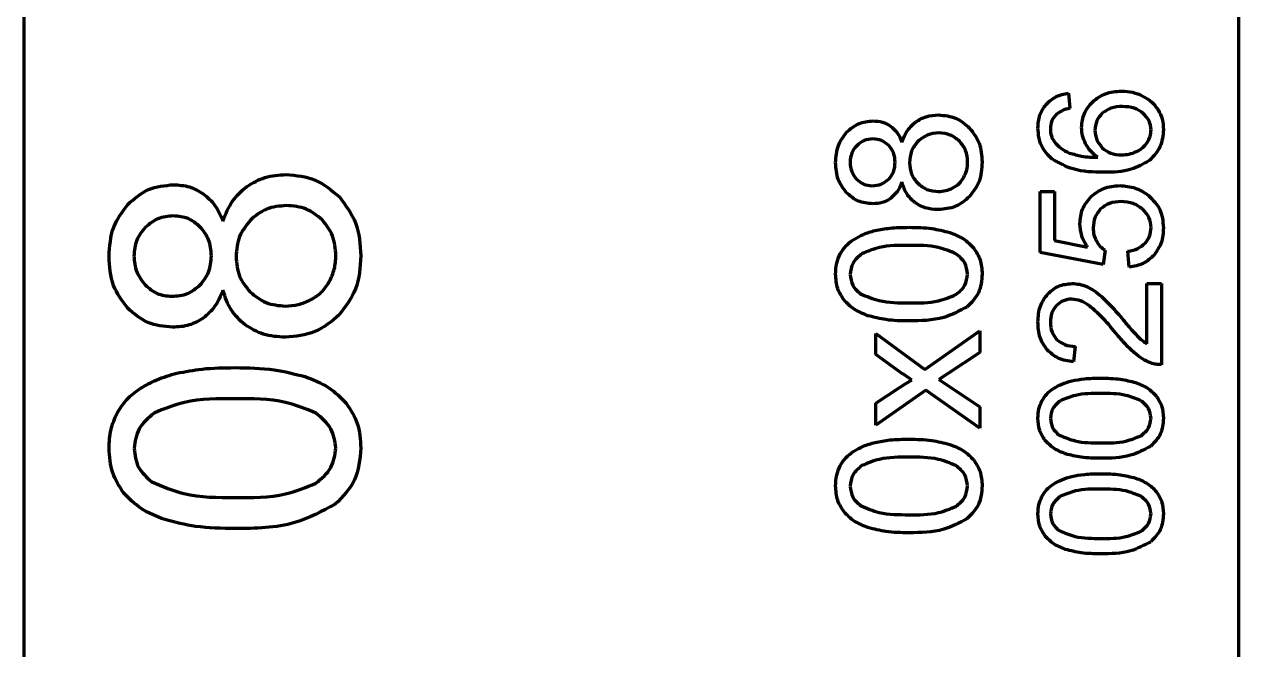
# Model space of a CAD drawing. Header units: millimetres. Extents: x 0 to 1189, y 0 to 841.
# Drawn here: x 372.85 to 402.85, y 265.58 to 281.02 of the extents above; entities that cross this region are included whole.
import ezdxf

# ---------------------------------------------------------------- set-up
doc = ezdxf.new("R2010")
doc.units = ezdxf.units.MM
doc.header["$LTSCALE"] = 0.75
doc.layers.add('Visible', color=7, linetype='Continuous', lineweight=70)

msp = doc.modelspace()

# ---------------------------------------------------------------- linework, layer by layer
at = {"layer": 'Visible', "extrusion": (-1e-16, -1, 0)}
for p, q in [((372.852, 123.899), (372.852, 673.232)), ((402.852, 123.899), (402.852, 673.232)), ((398.648, 279.315), (398.677, 278.944)), ((397.946, 275.382), (397.946, 276.892)), ((397.946, 276.892), (398.302, 276.892)), ((398.302, 276.892), (398.302, 275.68)), ((398.302, 275.68), (399.118, 275.516)), ((399.551, 275.438), (399.506, 275.088)), ((400.146, 275.022), (400.112, 275.413)), ((399.506, 275.088), (397.946, 275.382)), ((400.583, 273.133), (400.583, 274.622)), ((400.583, 274.622), (400.941, 274.622)), ((400.941, 274.622), (400.941, 272.615)), ((393.886, 272.865), (393.886, 273.385)), ((393.886, 273.385), (395.095, 272.498)), ((395.095, 272.498), (396.454, 273.453)), ((396.454, 273.453), (396.454, 272.919)), ((398.81, 273.068), (398.77, 272.685)), ((394.493, 272.433), (393.886, 272.865)), ((396.454, 272.919), (395.656, 272.392)), ((395.656, 272.392), (395.441, 272.251)), ((395.441, 272.251), (396.454, 271.577)), ((393.886, 271.664), (394.488, 272.058)), ((395.119, 271.988), (393.886, 271.12)), ((396.454, 271.05), (395.119, 271.988)), ((393.886, 271.12), (393.886, 271.664)), ((396.454, 271.577), (396.454, 271.05))]:
    msp.add_line(p, q, dxfattribs=at)
at = {"layer": 'Visible'}
for points, knots in [([(398.093, 279.04), (398.169, 279.109), (398.327, 279.254), (398.538, 279.294), (398.648, 279.315)], [0, 0, 0, 0, 0.03012022, 0.06299983, 0.06299983, 0.06299983, 0.06299983]), ([(399.246, 279.107), (399.346, 279.183), (399.556, 279.342), (399.819, 279.36), (399.955, 279.369)], [0, 0, 0, 0, 0.03708763, 0.07710735, 0.07710735, 0.07710735, 0.07710735]), ([(399.955, 279.369), (400.048, 279.364), (400.233, 279.354), (400.402, 279.281), (400.486, 279.245)], [0, 0, 0, 0, 0.02774296, 0.05491508, 0.05491508, 0.05491508, 0.05491508]), ([(397.892, 278.453), (397.899, 278.565), (397.912, 278.78), (398.035, 278.956), (398.093, 279.04)], [0, 0, 0, 0, 0.03297841, 0.06313397, 0.06313397, 0.06313397, 0.06313397]), ([(398.971, 278.472), (398.983, 278.592), (399.006, 278.833), (399.166, 279.015), (399.246, 279.107)], [0, 0, 0, 0, 0.03518486, 0.07072097, 0.07072097, 0.07072097, 0.07072097]), ([(400.486, 279.245), (400.563, 279.201), (400.712, 279.115), (400.813, 278.975), (400.862, 278.907)], [0, 0, 0, 0, 0.02614359, 0.05111334, 0.05111334, 0.05111334, 0.05111334]), ([(394.875, 278.608), (394.959, 278.658), (395.134, 278.761), (395.336, 278.773), (395.441, 278.779)], [0, 0, 0, 0, 0.02896184, 0.05983882, 0.05983882, 0.05983882, 0.05983882]), ([(395.441, 278.779), (395.586, 278.766), (395.875, 278.739), (396.095, 278.551), (396.205, 278.457)], [0, 0, 0, 0, 0.04258849, 0.08473866, 0.08473866, 0.08473866, 0.08473866]), ([(398.358, 278.803), (398.312, 278.75), (398.218, 278.643), (398.205, 278.501), (398.199, 278.431)], [0, 0, 0, 0, 0.02068734, 0.04147356, 0.04147356, 0.04147356, 0.04147356]), ([(398.677, 278.944), (398.612, 278.928), (398.497, 278.901), (398.4, 278.833), (398.358, 278.803)], [0, 0, 0, 0, 0.0198795, 0.03513713, 0.03513713, 0.03513713, 0.03513713]), ([(399.482, 278.82), (399.429, 278.76), (399.322, 278.639), (399.308, 278.478), (399.301, 278.397)], [0, 0, 0, 0, 0.02332058, 0.04705666, 0.04705666, 0.04705666, 0.04705666]), ([(399.978, 278.988), (399.881, 278.983), (399.699, 278.974), (399.551, 278.869), (399.482, 278.82)], [0, 0, 0, 0, 0.02845172, 0.0533295, 0.0533295, 0.0533295, 0.0533295]), ([(400.496, 278.818), (400.423, 278.867), (400.267, 278.973), (400.079, 278.983), (399.978, 278.988)], [0, 0, 0, 0, 0.02583011, 0.05544195, 0.05544195, 0.05544195, 0.05544195]), ([(400.686, 278.412), (400.678, 278.488), (400.66, 278.645), (400.551, 278.759), (400.496, 278.818)], [0, 0, 0, 0, 0.02246432, 0.04595178, 0.04595178, 0.04595178, 0.04595178]), ([(400.862, 278.907), (400.9, 278.832), (400.978, 278.678), (400.988, 278.506), (400.993, 278.418)], [0, 0, 0, 0, 0.02498517, 0.05107843, 0.05107843, 0.05107843, 0.05107843]), ([(393.165, 278.351), (393.259, 278.433), (393.448, 278.598), (393.697, 278.622), (393.821, 278.634)], [0, 0, 0, 0, 0.03665, 0.07309167, 0.07309167, 0.07309167, 0.07309167]), ([(393.821, 278.634), (393.9, 278.629), (394.053, 278.619), (394.186, 278.542), (394.25, 278.504)], [0, 0, 0, 0, 0.02328268, 0.04537948, 0.04537948, 0.04537948, 0.04537948]), ([(394.25, 278.504), (394.308, 278.453), (394.432, 278.344), (394.497, 278.192), (394.532, 278.111)], [0, 0, 0, 0, 0.02294943, 0.0488873, 0.0488873, 0.0488873, 0.0488873]), ([(394.532, 278.111), (394.571, 278.212), (394.646, 278.406), (394.801, 278.543), (394.875, 278.608)], [0, 0, 0, 0, 0.03192362, 0.0611787, 0.0611787, 0.0611787, 0.0611787]), ([(396.205, 278.457), (396.295, 278.338), (396.484, 278.088), (396.504, 277.775), (396.514, 277.611)], [0, 0, 0, 0, 0.04387106, 0.09188167, 0.09188167, 0.09188167, 0.09188167]), ([(398.24, 277.689), (398.139, 277.793), (397.932, 278.006), (397.906, 278.302), (397.892, 278.453)], [0, 0, 0, 0, 0.04230123, 0.08630005, 0.08630005, 0.08630005, 0.08630005]), ([(398.199, 278.431), (398.203, 278.373), (398.21, 278.261), (398.269, 278.165), (398.298, 278.118)], [0, 0, 0, 0, 0.01690765, 0.0332563, 0.0332563, 0.0332563, 0.0332563]), ([(399.071, 278.064), (399.042, 278.129), (398.984, 278.259), (398.976, 278.401), (398.971, 278.472)], [0, 0, 0, 0, 0.02128302, 0.04229666, 0.04229666, 0.04229666, 0.04229666]), ([(400.594, 278.103), (400.621, 278.152), (400.674, 278.249), (400.682, 278.358), (400.686, 278.412)], [0, 0, 0, 0, 0.01657699, 0.03253632, 0.03253632, 0.03253632, 0.03253632]), ([(400.993, 278.418), (400.979, 278.27), (400.952, 277.978), (400.75, 277.764), (400.65, 277.658)], [0, 0, 0, 0, 0.04316121, 0.08555253, 0.08555253, 0.08555253, 0.08555253]), ([(392.895, 277.604), (392.904, 277.748), (392.921, 278.024), (393.086, 278.246), (393.165, 278.351)], [0, 0, 0, 0, 0.04242213, 0.08096702, 0.08096702, 0.08096702, 0.08096702]), ([(393.819, 278.186), (393.742, 278.18), (393.591, 278.166), (393.474, 278.069), (393.416, 278.021)], [0, 0, 0, 0, 0.02241522, 0.04446737, 0.04446737, 0.04446737, 0.04446737]), ([(394.207, 278.026), (394.151, 278.072), (394.038, 278.167), (393.892, 278.18), (393.819, 278.186)], [0, 0, 0, 0, 0.02134853, 0.04290993, 0.04290993, 0.04290993, 0.04290993]), ([(394.926, 278.125), (394.866, 278.05), (394.744, 277.897), (394.728, 277.701), (394.72, 277.601)], [0, 0, 0, 0, 0.02813676, 0.05739001, 0.05739001, 0.05739001, 0.05739001]), ([(395.445, 278.334), (395.346, 278.326), (395.151, 278.31), (395, 278.186), (394.926, 278.125)], [0, 0, 0, 0, 0.02918015, 0.05724086, 0.05724086, 0.05724086, 0.05724086]), ([(395.956, 278.131), (395.883, 278.19), (395.735, 278.311), (395.543, 278.326), (395.445, 278.334)], [0, 0, 0, 0, 0.02740662, 0.05608408, 0.05608408, 0.05608408, 0.05608408]), ([(396.156, 277.616), (396.149, 277.714), (396.134, 277.907), (396.014, 278.057), (395.956, 278.131)], [0, 0, 0, 0, 0.02890489, 0.05641322, 0.05641322, 0.05641322, 0.05641322]), ([(398.298, 278.118), (398.348, 278.061), (398.453, 277.942), (398.597, 277.875), (398.673, 277.84)], [0, 0, 0, 0, 0.02229676, 0.04709499, 0.04709499, 0.04709499, 0.04709499]), ([(399.301, 278.397), (399.308, 278.316), (399.323, 278.154), (399.429, 278.031), (399.482, 277.969)], [0, 0, 0, 0, 0.02378686, 0.04757259, 0.04757259, 0.04757259, 0.04757259]), ([(400.326, 277.874), (400.38, 277.904), (400.487, 277.96), (400.559, 278.057), (400.594, 278.103)], [0, 0, 0, 0, 0.01835071, 0.0356398, 0.0356398, 0.0356398, 0.0356398]), ([(393.416, 278.021), (393.368, 277.962), (393.272, 277.841), (393.259, 277.687), (393.253, 277.609)], [0, 0, 0, 0, 0.02225253, 0.04525121, 0.04525121, 0.04525121, 0.04525121]), ([(394.365, 277.613), (394.359, 277.693), (394.348, 277.846), (394.253, 277.967), (394.207, 278.026)], [0, 0, 0, 0, 0.02321573, 0.04506762, 0.04506762, 0.04506762, 0.04506762]), ([(398.673, 277.84), (398.772, 277.811), (399.001, 277.742), (399.24, 277.737), (399.375, 277.735)], [0, 0, 0, 0, 0.03085549, 0.07129032, 0.07129032, 0.07129032, 0.07129032]), ([(399.375, 277.735), (399.312, 277.781), (399.189, 277.871), (399.109, 278.001), (399.071, 278.064)], [0, 0, 0, 0, 0.02330239, 0.04523645, 0.04523645, 0.04523645, 0.04523645]), ([(399.482, 277.969), (399.549, 277.917), (399.689, 277.81), (399.865, 277.799), (399.957, 277.793)], [0, 0, 0, 0, 0.02475819, 0.05170759, 0.05170759, 0.05170759, 0.05170759]), ([(399.957, 277.793), (400.021, 277.796), (400.148, 277.803), (400.266, 277.851), (400.326, 277.874)], [0, 0, 0, 0, 0.01895754, 0.03799198, 0.03799198, 0.03799198, 0.03799198]), ([(393.159, 276.864), (393.082, 276.968), (392.92, 277.187), (392.904, 277.46), (392.895, 277.604)], [0, 0, 0, 0, 0.03794734, 0.08004723, 0.08004723, 0.08004723, 0.08004723]), ([(393.253, 277.609), (393.259, 277.53), (393.271, 277.376), (393.366, 277.254), (393.412, 277.195)], [0, 0, 0, 0, 0.02313159, 0.04521031, 0.04521031, 0.04521031, 0.04521031]), ([(394.205, 277.193), (394.252, 277.252), (394.348, 277.376), (394.359, 277.532), (394.365, 277.613)], [0, 0, 0, 0, 0.02212948, 0.04591622, 0.04591622, 0.04591622, 0.04591622]), ([(394.72, 277.601), (394.728, 277.504), (394.743, 277.313), (394.864, 277.165), (394.923, 277.092)], [0, 0, 0, 0, 0.02852878, 0.05596053, 0.05596053, 0.05596053, 0.05596053]), ([(396.061, 277.241), (396.089, 277.3), (396.144, 277.419), (396.152, 277.55), (396.156, 277.616)], [0, 0, 0, 0, 0.0194384, 0.03898526, 0.03898526, 0.03898526, 0.03898526]), ([(396.514, 277.611), (396.504, 277.447), (396.484, 277.134), (396.294, 276.884), (396.203, 276.765)], [0, 0, 0, 0, 0.04801555, 0.09193468, 0.09193468, 0.09193468, 0.09193468]), ([(399.52, 277.364), (399.26, 277.368), (398.805, 277.375), (398.41, 277.595), (398.24, 277.689)], [0, 0, 0, 0, 0.0764424, 0.1338627, 0.1338627, 0.1338627, 0.1338627]), ([(400.65, 277.658), (400.502, 277.573), (400.155, 277.372), (399.752, 277.367), (399.52, 277.364)], [0, 0, 0, 0, 0.050459, 0.1184528, 0.1184528, 0.1184528, 0.1184528]), ([(378.349, 277.014), (378.494, 277.1), (378.794, 277.276), (379.142, 277.297), (379.322, 277.307)], [0, 0, 0, 0, 0.0497766, 0.1028448, 0.1028448, 0.1028448, 0.1028448]), ([(379.322, 277.307), (379.571, 277.285), (380.068, 277.24), (380.446, 276.916), (380.635, 276.755)], [0, 0, 0, 0, 0.0731968, 0.1456402, 0.1456402, 0.1456402, 0.1456402]), ([(395.791, 276.979), (395.846, 277.012), (395.956, 277.078), (396.026, 277.187), (396.061, 277.241)], [0, 0, 0, 0, 0.0189415, 0.0380581, 0.0380581, 0.0380581, 0.0380581]), ([(375.41, 276.572), (375.572, 276.714), (375.896, 276.997), (376.324, 277.038), (376.538, 277.058)], [0, 0, 0, 0, 0.0629904, 0.1256226, 0.1256226, 0.1256226, 0.1256226]), ([(376.538, 277.058), (376.673, 277.05), (376.937, 277.034), (377.164, 276.901), (377.275, 276.836)], [0, 0, 0, 0, 0.04001589, 0.07799366, 0.07799366, 0.07799366, 0.07799366]), ([(377.759, 276.161), (377.826, 276.334), (377.955, 276.666), (378.222, 276.902), (378.349, 277.014)], [0, 0, 0, 0, 0.0548669, 0.1051476, 0.1051476, 0.1051476, 0.1051476]), ([(393.412, 277.195), (393.468, 277.147), (393.578, 277.052), (393.723, 277.038), (393.794, 277.031)], [0, 0, 0, 0, 0.02142913, 0.04250351, 0.04250351, 0.04250351, 0.04250351]), ([(393.794, 277.031), (393.874, 277.037), (394.028, 277.048), (394.147, 277.146), (394.205, 277.193)], [0, 0, 0, 0, 0.02320161, 0.04512692, 0.04512692, 0.04512692, 0.04512692]), ([(394.532, 277.118), (394.497, 277.035), (394.433, 276.88), (394.307, 276.769), (394.249, 276.717)], [0, 0, 0, 0, 0.02646192, 0.04966856, 0.04966856, 0.04966856, 0.04966856]), ([(394.85, 276.619), (394.778, 276.685), (394.628, 276.823), (394.565, 277.017), (394.532, 277.118)], [0, 0, 0, 0, 0.02891261, 0.06006905, 0.06006905, 0.06006905, 0.06006905]), ([(394.923, 277.092), (394.996, 277.034), (395.144, 276.914), (395.334, 276.898), (395.431, 276.891)], [0, 0, 0, 0, 0.02740673, 0.05578142, 0.05578142, 0.05578142, 0.05578142]), ([(395.431, 276.891), (395.493, 276.894), (395.618, 276.902), (395.733, 276.953), (395.791, 276.979)], [0, 0, 0, 0, 0.01844508, 0.03734961, 0.03734961, 0.03734961, 0.03734961]), ([(399.203, 276.761), (399.304, 276.841), (399.511, 277.005), (399.775, 277.025), (399.912, 277.035)], [0, 0, 0, 0, 0.03756898, 0.07750877, 0.07750877, 0.07750877, 0.07750877]), ([(399.912, 277.035), (400.043, 277.025), (400.302, 277.007), (400.518, 276.864), (400.624, 276.794)], [0, 0, 0, 0, 0.03888533, 0.07633206, 0.07633206, 0.07633206, 0.07633206]), ([(377.275, 276.836), (377.375, 276.748), (377.589, 276.561), (377.7, 276.299), (377.759, 276.161)], [0, 0, 0, 0, 0.03944311, 0.08402234, 0.08402234, 0.08402234, 0.08402234]), ([(380.635, 276.755), (380.79, 276.55), (381.114, 276.12), (381.149, 275.582), (381.166, 275.301)], [0, 0, 0, 0, 0.0754011, 0.1579169, 0.1579169, 0.1579169, 0.1579169]), ([(393.809, 276.586), (393.685, 276.597), (393.438, 276.62), (393.252, 276.783), (393.159, 276.864)], [0, 0, 0, 0, 0.03627008, 0.07234065, 0.07234065, 0.07234065, 0.07234065]), ([(394.249, 276.717), (394.183, 276.678), (394.047, 276.6), (393.89, 276.591), (393.809, 276.586)], [0, 0, 0, 0, 0.02243539, 0.04647054, 0.04647054, 0.04647054, 0.04647054]), ([(395.429, 276.443), (395.32, 276.449), (395.112, 276.46), (394.934, 276.568), (394.85, 276.619)], [0, 0, 0, 0, 0.03206093, 0.06131952, 0.06131952, 0.06131952, 0.06131952]), ([(396.203, 276.765), (396.093, 276.671), (395.869, 276.482), (395.576, 276.456), (395.429, 276.443)], [0, 0, 0, 0, 0.0424232, 0.08575383, 0.08575383, 0.08575383, 0.08575383]), ([(398.928, 276.09), (398.939, 276.217), (398.961, 276.47), (399.123, 276.664), (399.203, 276.761)], [0, 0, 0, 0, 0.03729943, 0.07409203, 0.07409203, 0.07409203, 0.07409203]), ([(399.945, 276.639), (399.846, 276.634), (399.66, 276.623), (399.511, 276.512), (399.441, 276.46)], [0, 0, 0, 0, 0.02887863, 0.05448514, 0.05448514, 0.05448514, 0.05448514]), ([(400.483, 276.453), (400.407, 276.507), (400.247, 276.622), (400.049, 276.633), (399.945, 276.639)], [0, 0, 0, 0, 0.0274388, 0.05803362, 0.05803362, 0.05803362, 0.05803362]), ([(400.624, 276.794), (400.732, 276.686), (400.951, 276.466), (400.979, 276.155), (400.993, 275.997)], [0, 0, 0, 0, 0.04423981, 0.09037131, 0.09037131, 0.09037131, 0.09037131]), ([(374.946, 275.288), (374.962, 275.537), (374.991, 276.011), (375.275, 276.391), (375.41, 276.572)], [0, 0, 0, 0, 0.0729108, 0.1391579, 0.1391579, 0.1391579, 0.1391579]), ([(379.33, 276.543), (379.159, 276.529), (378.823, 276.502), (378.564, 276.288), (378.437, 276.183)], [0, 0, 0, 0, 0.05015182, 0.09837962, 0.09837962, 0.09837962, 0.09837962]), ([(380.207, 276.194), (380.082, 276.296), (379.827, 276.504), (379.498, 276.53), (379.33, 276.543)], [0, 0, 0, 0, 0.04710373, 0.09639158, 0.09639158, 0.09639158, 0.09639158]), ([(399.441, 276.46), (399.388, 276.394), (399.276, 276.258), (399.264, 276.082), (399.257, 275.991)], [0, 0, 0, 0, 0.0248794, 0.05150633, 0.05150633, 0.05150633, 0.05150633]), ([(400.686, 275.997), (400.677, 276.083), (400.66, 276.258), (400.542, 276.387), (400.483, 276.453)], [0, 0, 0, 0, 0.02536575, 0.05106911, 0.05106911, 0.05106911, 0.05106911]), ([(375.842, 276.005), (375.76, 275.903), (375.594, 275.696), (375.572, 275.431), (375.561, 275.296)], [0, 0, 0, 0, 0.03824534, 0.07777314, 0.07777314, 0.07777314, 0.07777314]), ([(376.534, 276.289), (376.402, 276.278), (376.142, 276.255), (375.941, 276.088), (375.842, 276.005)], [0, 0, 0, 0, 0.03852504, 0.07642609, 0.07642609, 0.07642609, 0.07642609]), ([(377.2, 276.013), (377.104, 276.094), (376.911, 276.256), (376.66, 276.278), (376.534, 276.289)], [0, 0, 0, 0, 0.03669178, 0.07374928, 0.07374928, 0.07374928, 0.07374928]), ([(377.473, 275.305), (377.463, 275.441), (377.444, 275.705), (377.28, 275.912), (377.2, 276.013)], [0, 0, 0, 0, 0.03990084, 0.07745747, 0.07745747, 0.07745747, 0.07745747]), ([(378.437, 276.183), (378.334, 276.054), (378.124, 275.791), (378.097, 275.455), (378.083, 275.284)], [0, 0, 0, 0, 0.04835862, 0.09863614, 0.09863614, 0.09863614, 0.09863614]), ([(380.551, 275.309), (380.539, 275.478), (380.513, 275.809), (380.307, 276.068), (380.207, 276.194)], [0, 0, 0, 0, 0.04967872, 0.09695717, 0.09695717, 0.09695717, 0.09695717]), ([(393.868, 275.926), (393.989, 275.949), (394.266, 276.002), (394.548, 276.004), (394.706, 276.006)], [0, 0, 0, 0, 0.03696178, 0.08429648, 0.08429648, 0.08429648, 0.08429648]), ([(394.706, 276.006), (394.895, 276.003), (395.236, 275.999), (395.566, 275.915), (395.713, 275.878)], [0, 0, 0, 0, 0.0564493, 0.10181, 0.10181, 0.10181, 0.10181]), ([(399.118, 275.516), (399.063, 275.607), (398.955, 275.784), (398.937, 275.99), (398.928, 276.09)], [0, 0, 0, 0, 0.03144619, 0.06118781, 0.06118781, 0.06118781, 0.06118781]), ([(393.01, 275.351), (393.053, 275.42), (393.14, 275.559), (393.273, 275.657), (393.341, 275.706)], [0, 0, 0, 0, 0.02413348, 0.04898112, 0.04898112, 0.04898112, 0.04898112]), ([(393.341, 275.706), (393.42, 275.751), (393.586, 275.846), (393.771, 275.898), (393.868, 275.926)], [0, 0, 0, 0, 0.02705955, 0.05729505, 0.05729505, 0.05729505, 0.05729505]), ([(395.713, 275.878), (395.831, 275.832), (396.056, 275.746), (396.225, 275.575), (396.305, 275.494)], [0, 0, 0, 0, 0.03753988, 0.07125827, 0.07125827, 0.07125827, 0.07125827]), ([(399.257, 275.991), (399.26, 275.933), (399.266, 275.819), (399.315, 275.716), (399.339, 275.666)], [0, 0, 0, 0, 0.01725984, 0.03381656, 0.03381656, 0.03381656, 0.03381656]), ([(400.542, 275.615), (400.584, 275.671), (400.669, 275.784), (400.68, 275.925), (400.686, 275.997)], [0, 0, 0, 0, 0.02054048, 0.04158721, 0.04158721, 0.04158721, 0.04158721]), ([(400.993, 275.997), (400.985, 275.868), (400.97, 275.62), (400.828, 275.417), (400.761, 275.321)], [0, 0, 0, 0, 0.03806051, 0.07274416, 0.07274416, 0.07274416, 0.07274416]), ([(394.706, 275.559), (394.459, 275.561), (394.056, 275.565), (393.686, 275.413), (393.543, 275.354)], [0, 0, 0, 0, 0.0730065, 0.1190832, 0.1190832, 0.1190832, 0.1190832]), ([(395.866, 275.354), (395.723, 275.413), (395.353, 275.565), (394.952, 275.561), (394.706, 275.559)], [0, 0, 0, 0, 0.0461337, 0.1188387, 0.1188387, 0.1188387, 0.1188387]), ([(396.305, 275.494), (396.366, 275.401), (396.494, 275.206), (396.507, 274.972), (396.514, 274.85)], [0, 0, 0, 0, 0.03284543, 0.06879529, 0.06879529, 0.06879529, 0.06879529]), ([(399.339, 275.666), (399.368, 275.62), (399.424, 275.531), (399.509, 275.468), (399.551, 275.438)], [0, 0, 0, 0, 0.01599589, 0.03138272, 0.03138272, 0.03138272, 0.03138272]), ([(400.112, 275.413), (400.199, 275.43), (400.36, 275.461), (400.485, 275.566), (400.542, 275.615)], [0, 0, 0, 0, 0.02605543, 0.04819359, 0.04819359, 0.04819359, 0.04819359]), ([(375.399, 274.017), (375.267, 274.195), (374.989, 274.572), (374.961, 275.041), (374.946, 275.288)], [0, 0, 0, 0, 0.06522, 0.137577, 0.137577, 0.137577, 0.137577]), ([(375.561, 275.296), (375.572, 275.161), (375.592, 274.896), (375.756, 274.688), (375.836, 274.586)], [0, 0, 0, 0, 0.03975624, 0.07770283, 0.07770283, 0.07770283, 0.07770283]), ([(377.198, 274.582), (377.278, 274.684), (377.444, 274.896), (377.463, 275.165), (377.473, 275.305)], [0, 0, 0, 0, 0.03803394, 0.07891616, 0.07891616, 0.07891616, 0.07891616]), ([(378.083, 275.284), (378.097, 275.117), (378.123, 274.789), (378.331, 274.534), (378.432, 274.409)], [0, 0, 0, 0, 0.04903232, 0.09617914, 0.09617914, 0.09617914, 0.09617914]), ([(380.387, 274.665), (380.435, 274.767), (380.531, 274.971), (380.545, 275.196), (380.551, 275.309)], [0, 0, 0, 0, 0.03340875, 0.06700392, 0.06700392, 0.06700392, 0.06700392]), ([(381.166, 275.301), (381.148, 275.019), (381.114, 274.48), (380.788, 274.051), (380.633, 273.846)], [0, 0, 0, 0, 0.0825242, 0.1580079, 0.1580079, 0.1580079, 0.1580079]), ([(392.895, 274.85), (392.899, 274.941), (392.907, 275.115), (392.976, 275.274), (393.01, 275.351)], [0, 0, 0, 0, 0.02692746, 0.05173875, 0.05173875, 0.05173875, 0.05173875]), ([(393.543, 275.354), (393.459, 275.284), (393.298, 275.15), (393.269, 274.944), (393.255, 274.845)], [0, 0, 0, 0, 0.03148982, 0.06035275, 0.06035275, 0.06035275, 0.06035275]), ([(396.156, 274.85), (396.142, 274.948), (396.112, 275.153), (395.951, 275.285), (395.866, 275.354)], [0, 0, 0, 0, 0.02852723, 0.06005392, 0.06005392, 0.06005392, 0.06005392]), ([(400.761, 275.321), (400.675, 275.243), (400.5, 275.082), (400.266, 275.042), (400.146, 275.022)], [0, 0, 0, 0, 0.03393073, 0.06970834, 0.06970834, 0.06970834, 0.06970834]), ([(393.103, 274.208), (393.042, 274.301), (392.916, 274.496), (392.902, 274.729), (392.895, 274.85)], [0, 0, 0, 0, 0.03274909, 0.06851516, 0.06851516, 0.06851516, 0.06851516]), ([(393.255, 274.845), (393.266, 274.75), (393.289, 274.558), (393.435, 274.431), (393.509, 274.367)], [0, 0, 0, 0, 0.02769224, 0.05597181, 0.05597181, 0.05597181, 0.05597181]), ([(395.867, 274.346), (395.952, 274.416), (396.112, 274.548), (396.142, 274.753), (396.156, 274.85)], [0, 0, 0, 0, 0.03146419, 0.05998375, 0.05998375, 0.05998375, 0.05998375]), ([(396.514, 274.85), (396.5, 274.69), (396.474, 274.377), (396.254, 274.154), (396.147, 274.045)], [0, 0, 0, 0, 0.04666469, 0.09101807, 0.09101807, 0.09101807, 0.09101807]), ([(375.836, 274.586), (375.931, 274.503), (376.12, 274.34), (376.369, 274.315), (376.492, 274.303)], [0, 0, 0, 0, 0.03683021, 0.07305069, 0.07305069, 0.07305069, 0.07305069]), ([(376.492, 274.303), (376.628, 274.314), (376.893, 274.333), (377.098, 274.501), (377.198, 274.582)], [0, 0, 0, 0, 0.03987654, 0.07755953, 0.07755953, 0.07755953, 0.07755953]), ([(379.924, 274.214), (380.018, 274.271), (380.208, 274.385), (380.327, 274.571), (380.387, 274.665)], [0, 0, 0, 0, 0.03255473, 0.06541036, 0.06541036, 0.06541036, 0.06541036]), ([(398.135, 274.363), (398.22, 274.437), (398.393, 274.587), (398.621, 274.607), (398.735, 274.618)], [0, 0, 0, 0, 0.03318334, 0.06672381, 0.06672381, 0.06672381, 0.06672381]), ([(398.735, 274.618), (398.796, 274.614), (398.919, 274.608), (399.035, 274.565), (399.093, 274.543)], [0, 0, 0, 0, 0.01816613, 0.03678525, 0.03678525, 0.03678525, 0.03678525]), ([(399.093, 274.543), (399.155, 274.512), (399.289, 274.445), (399.403, 274.348), (399.464, 274.296)], [0, 0, 0, 0, 0.02061183, 0.04471862, 0.04471862, 0.04471862, 0.04471862]), ([(377.759, 274.453), (377.7, 274.311), (377.59, 274.044), (377.374, 273.853), (377.273, 273.763)], [0, 0, 0, 0, 0.04548009, 0.08536528, 0.08536528, 0.08536528, 0.08536528]), ([(378.306, 273.595), (378.182, 273.709), (377.925, 273.947), (377.816, 274.28), (377.759, 274.453)], [0, 0, 0, 0, 0.049692, 0.1032405, 0.1032405, 0.1032405, 0.1032405]), ([(378.432, 274.409), (378.558, 274.308), (378.812, 274.102), (379.139, 274.076), (379.305, 274.062)], [0, 0, 0, 0, 0.04710386, 0.0958714, 0.0958714, 0.0958714, 0.0958714]), ([(379.305, 274.062), (379.411, 274.069), (379.627, 274.082), (379.824, 274.17), (379.924, 274.214)], [0, 0, 0, 0, 0.03170147, 0.06419264, 0.06419264, 0.06419264, 0.06419264]), ([(393.694, 273.824), (393.576, 273.87), (393.351, 273.957), (393.183, 274.128), (393.103, 274.208)], [0, 0, 0, 0, 0.03755124, 0.07122186, 0.07122186, 0.07122186, 0.07122186]), ([(393.509, 274.367), (393.661, 274.302), (394.041, 274.139), (394.456, 274.141), (394.706, 274.142)], [0, 0, 0, 0, 0.0491003, 0.1228677, 0.1228677, 0.1228677, 0.1228677]), ([(394.706, 274.142), (394.952, 274.139), (395.354, 274.135), (395.724, 274.287), (395.867, 274.346)], [0, 0, 0, 0, 0.0728558, 0.1189609, 0.1189609, 0.1189609, 0.1189609]), ([(397.892, 273.671), (397.9, 273.806), (397.914, 274.061), (398.064, 274.266), (398.135, 274.363)], [0, 0, 0, 0, 0.03960956, 0.07471134, 0.07471134, 0.07471134, 0.07471134]), ([(398.727, 274.234), (398.656, 274.228), (398.514, 274.215), (398.407, 274.122), (398.353, 274.076)], [0, 0, 0, 0, 0.0208066, 0.04151272, 0.04151272, 0.04151272, 0.04151272]), ([(399.175, 274.061), (399.101, 274.111), (398.965, 274.204), (398.801, 274.225), (398.727, 274.234)], [0, 0, 0, 0, 0.02650134, 0.04870383, 0.04870383, 0.04870383, 0.04870383]), ([(399.464, 274.296), (399.542, 274.22), (399.73, 274.038), (399.9, 273.838), (399.999, 273.721)], [0, 0, 0, 0, 0.03260303, 0.07851533, 0.07851533, 0.07851533, 0.07851533]), ([(376.517, 273.539), (376.304, 273.559), (375.88, 273.598), (375.559, 273.877), (375.399, 274.017)], [0, 0, 0, 0, 0.0623373, 0.1243317, 0.1243317, 0.1243317, 0.1243317]), ([(396.147, 274.045), (395.957, 273.943), (395.509, 273.704), (394.999, 273.698), (394.706, 273.695)], [0, 0, 0, 0, 0.063809, 0.1501974, 0.1501974, 0.1501974, 0.1501974]), ([(398.353, 274.076), (398.309, 274.018), (398.216, 273.896), (398.206, 273.743), (398.201, 273.663)], [0, 0, 0, 0, 0.02152815, 0.04490674, 0.04490674, 0.04490674, 0.04490674]), ([(399.818, 273.392), (399.701, 273.534), (399.505, 273.774), (399.27, 273.978), (399.175, 274.061)], [0, 0, 0, 0, 0.05516413, 0.09293455, 0.09293455, 0.09293455, 0.09293455]), ([(377.273, 273.763), (377.16, 273.698), (376.927, 273.562), (376.657, 273.547), (376.517, 273.539)], [0, 0, 0, 0, 0.03855965, 0.07986879, 0.07986879, 0.07986879, 0.07986879]), ([(380.633, 273.846), (380.442, 273.685), (380.057, 273.359), (379.555, 273.316), (379.301, 273.294)], [0, 0, 0, 0, 0.0729127, 0.1473849, 0.1473849, 0.1473849, 0.1473849]), ([(394.706, 273.695), (394.516, 273.697), (394.173, 273.702), (393.841, 273.786), (393.694, 273.824)], [0, 0, 0, 0, 0.0568131, 0.1023112, 0.1023112, 0.1023112, 0.1023112]), ([(398.117, 272.981), (398.051, 273.079), (397.911, 273.286), (397.899, 273.537), (397.892, 273.671)], [0, 0, 0, 0, 0.0344819, 0.07377026, 0.07377026, 0.07377026, 0.07377026]), ([(398.201, 273.663), (398.206, 273.579), (398.217, 273.419), (398.315, 273.292), (398.362, 273.232)], [0, 0, 0, 0, 0.02456598, 0.04697131, 0.04697131, 0.04697131, 0.04697131]), ([(399.999, 273.721), (400.076, 273.628), (400.199, 273.48), (400.332, 273.341), (400.381, 273.29)], [0, 0, 0, 0, 0.03629636, 0.05759702, 0.05759702, 0.05759702, 0.05759702]), ([(379.301, 273.294), (379.114, 273.304), (378.757, 273.323), (378.452, 273.507), (378.306, 273.595)], [0, 0, 0, 0, 0.055103, 0.1053897, 0.1053897, 0.1053897, 0.1053897]), ([(400.278, 272.904), (400.205, 272.971), (400.041, 273.123), (399.898, 273.296), (399.818, 273.392)], [0, 0, 0, 0, 0.02975268, 0.06709219, 0.06709219, 0.06709219, 0.06709219]), ([(398.362, 273.232), (398.424, 273.185), (398.556, 273.084), (398.722, 273.074), (398.81, 273.068)], [0, 0, 0, 0, 0.0227825, 0.04859979, 0.04859979, 0.04859979, 0.04859979]), ([(400.381, 273.29), (400.413, 273.26), (400.477, 273.202), (400.548, 273.155), (400.583, 273.133)], [0, 0, 0, 0, 0.01330724, 0.0256381, 0.0256381, 0.0256381, 0.0256381]), ([(398.77, 272.685), (398.639, 272.704), (398.392, 272.74), (398.204, 272.905), (398.117, 272.981)], [0, 0, 0, 0, 0.03891672, 0.0731225, 0.0731225, 0.0731225, 0.0731225]), ([(400.682, 272.658), (400.613, 272.689), (400.467, 272.753), (400.343, 272.852), (400.278, 272.904)], [0, 0, 0, 0, 0.02265836, 0.04743641, 0.04743641, 0.04743641, 0.04743641]), ([(375.713, 272.026), (375.848, 272.104), (376.134, 272.267), (376.451, 272.357), (376.619, 272.405)], [0, 0, 0, 0, 0.04650728, 0.09847296, 0.09847296, 0.09847296, 0.09847296]), ([(376.619, 272.405), (376.827, 272.444), (377.302, 272.535), (377.787, 272.539), (378.059, 272.542)], [0, 0, 0, 0, 0.0635261, 0.1448801, 0.1448801, 0.1448801, 0.1448801]), ([(378.059, 272.542), (378.383, 272.537), (378.969, 272.529), (379.536, 272.385), (379.789, 272.321)], [0, 0, 0, 0, 0.0970192, 0.1749807, 0.1749807, 0.1749807, 0.1749807]), ([(394.776, 272.237), (394.726, 272.271), (394.63, 272.335), (394.537, 272.401), (394.493, 272.433)], [0, 0, 0, 0, 0.01818785, 0.03440349, 0.03440349, 0.03440349, 0.03440349]), ([(400.941, 272.615), (400.896, 272.616), (400.808, 272.617), (400.724, 272.645), (400.682, 272.658)], [0, 0, 0, 0, 0.01323248, 0.02638369, 0.02638369, 0.02638369, 0.02638369]), ([(379.789, 272.321), (379.992, 272.243), (380.379, 272.095), (380.669, 271.802), (380.807, 271.663)], [0, 0, 0, 0, 0.0645197, 0.1224714, 0.1224714, 0.1224714, 0.1224714]), ([(394.488, 272.058), (394.541, 272.092), (394.635, 272.153), (394.732, 272.211), (394.776, 272.237)], [0, 0, 0, 0, 0.01869445, 0.03387931, 0.03387931, 0.03387931, 0.03387931]), ([(398.274, 272.027), (398.342, 272.065), (398.484, 272.147), (398.642, 272.191), (398.726, 272.215)], [0, 0, 0, 0, 0.02318198, 0.04908476, 0.04908476, 0.04908476, 0.04908476]), ([(398.726, 272.215), (398.83, 272.235), (399.067, 272.28), (399.308, 272.282), (399.443, 272.284)], [0, 0, 0, 0, 0.03166517, 0.07221685, 0.07221685, 0.07221685, 0.07221685]), ([(399.443, 272.284), (399.605, 272.281), (399.897, 272.277), (400.18, 272.206), (400.306, 272.174)], [0, 0, 0, 0, 0.04836014, 0.08722076, 0.08722076, 0.08722076, 0.08722076]), ([(400.306, 272.174), (400.407, 272.135), (400.6, 272.061), (400.745, 271.915), (400.813, 271.845)], [0, 0, 0, 0, 0.03216044, 0.06104703, 0.06104703, 0.06104703, 0.06104703]), ([(375.144, 271.416), (375.218, 271.534), (375.368, 271.775), (375.597, 271.942), (375.713, 272.026)], [0, 0, 0, 0, 0.04147817, 0.08418369, 0.08418369, 0.08418369, 0.08418369]), ([(397.991, 271.722), (398.027, 271.781), (398.102, 271.901), (398.216, 271.984), (398.274, 272.027)], [0, 0, 0, 0, 0.02067518, 0.04196217, 0.04196217, 0.04196217, 0.04196217]), ([(399.443, 271.9), (399.232, 271.903), (398.887, 271.906), (398.57, 271.776), (398.447, 271.725)], [0, 0, 0, 0, 0.0625447, 0.1020186, 0.1020186, 0.1020186, 0.1020186]), ([(400.438, 271.725), (400.315, 271.776), (399.998, 271.906), (399.654, 271.902), (399.443, 271.9)], [0, 0, 0, 0, 0.0395227, 0.1018092, 0.1018092, 0.1018092, 0.1018092]), ([(400.813, 271.845), (400.866, 271.766), (400.975, 271.598), (400.987, 271.398), (400.993, 271.294)], [0, 0, 0, 0, 0.02813869, 0.05893699, 0.05893699, 0.05893699, 0.05893699]), ([(378.059, 271.773), (377.634, 271.777), (376.942, 271.785), (376.306, 271.523), (376.06, 271.422)], [0, 0, 0, 0, 0.1254761, 0.2046679, 0.2046679, 0.2046679, 0.2046679]), ([(380.053, 271.422), (379.806, 271.523), (379.171, 271.784), (378.481, 271.777), (378.059, 271.773)], [0, 0, 0, 0, 0.0792898, 0.2042478, 0.2042478, 0.2042478, 0.2042478]), ([(380.807, 271.663), (380.912, 271.502), (381.131, 271.167), (381.154, 270.765), (381.166, 270.556)], [0, 0, 0, 0, 0.0564514, 0.1182383, 0.1182383, 0.1182383, 0.1182383]), ([(397.892, 271.294), (397.896, 271.371), (397.902, 271.52), (397.962, 271.657), (397.991, 271.722)], [0, 0, 0, 0, 0.02306877, 0.04432462, 0.04432462, 0.04432462, 0.04432462]), ([(398.447, 271.725), (398.375, 271.666), (398.238, 271.551), (398.213, 271.374), (398.201, 271.289)], [0, 0, 0, 0, 0.02697733, 0.05170427, 0.05170427, 0.05170427, 0.05170427]), ([(400.686, 271.294), (400.674, 271.377), (400.648, 271.553), (400.51, 271.666), (400.438, 271.725)], [0, 0, 0, 0, 0.02443928, 0.05144826, 0.05144826, 0.05144826, 0.05144826]), ([(374.946, 270.556), (374.953, 270.711), (374.966, 271.01), (375.086, 271.284), (375.144, 271.416)], [0, 0, 0, 0, 0.04628015, 0.08892326, 0.08892326, 0.08892326, 0.08892326]), ([(376.06, 271.422), (375.916, 271.302), (375.64, 271.072), (375.589, 270.717), (375.566, 270.547)], [0, 0, 0, 0, 0.0541214, 0.1037281, 0.1037281, 0.1037281, 0.1037281]), ([(380.551, 270.556), (380.527, 270.723), (380.475, 271.076), (380.198, 271.303), (380.053, 271.422)], [0, 0, 0, 0, 0.0490296, 0.1032145, 0.1032145, 0.1032145, 0.1032145]), ([(398.07, 270.744), (398.018, 270.823), (397.91, 270.99), (397.898, 271.19), (397.892, 271.294)], [0, 0, 0, 0, 0.02805617, 0.058697, 0.058697, 0.058697, 0.058697]), ([(398.201, 271.289), (398.21, 271.208), (398.229, 271.043), (398.355, 270.934), (398.418, 270.879)], [0, 0, 0, 0, 0.02372396, 0.04795108, 0.04795108, 0.04795108, 0.04795108]), ([(400.439, 270.862), (400.511, 270.921), (400.648, 271.034), (400.674, 271.21), (400.686, 271.294)], [0, 0, 0, 0, 0.02695542, 0.05138813, 0.05138813, 0.05138813, 0.05138813]), ([(400.993, 271.294), (400.981, 271.156), (400.958, 270.888), (400.77, 270.697), (400.678, 270.604)], [0, 0, 0, 0, 0.03997765, 0.07797524, 0.07797524, 0.07797524, 0.07797524]), ([(393.341, 270.477), (393.42, 270.522), (393.586, 270.617), (393.771, 270.669), (393.868, 270.697)], [0, 0, 0, 0, 0.02705958, 0.05729507, 0.05729507, 0.05729507, 0.05729507]), ([(393.868, 270.697), (393.989, 270.72), (394.266, 270.773), (394.548, 270.775), (394.706, 270.777)], [0, 0, 0, 0, 0.03696178, 0.08429648, 0.08429648, 0.08429648, 0.08429648]), ([(394.706, 270.777), (394.895, 270.774), (395.236, 270.769), (395.566, 270.686), (395.713, 270.649)], [0, 0, 0, 0, 0.0564493, 0.10181, 0.10181, 0.10181, 0.10181]), ([(395.713, 270.649), (395.831, 270.603), (396.056, 270.517), (396.225, 270.346), (396.305, 270.265)], [0, 0, 0, 0, 0.03753988, 0.07125828, 0.07125828, 0.07125828, 0.07125828]), ([(398.577, 270.414), (398.475, 270.454), (398.283, 270.528), (398.139, 270.674), (398.07, 270.744)], [0, 0, 0, 0, 0.0321702, 0.06101581, 0.06101581, 0.06101581, 0.06101581]), ([(398.418, 270.879), (398.548, 270.824), (398.874, 270.684), (399.23, 270.686), (399.443, 270.687)], [0, 0, 0, 0, 0.0420643, 0.1052609, 0.1052609, 0.1052609, 0.1052609]), ([(399.443, 270.687), (399.654, 270.685), (399.999, 270.681), (400.316, 270.811), (400.439, 270.862)], [0, 0, 0, 0, 0.0624156, 0.1019139, 0.1019139, 0.1019139, 0.1019139]), ([(400.678, 270.604), (400.515, 270.517), (400.132, 270.312), (399.695, 270.307), (399.443, 270.304)], [0, 0, 0, 0, 0.0546652, 0.1286742, 0.1286742, 0.1286742, 0.1286742]), ([(375.304, 269.452), (375.2, 269.612), (374.982, 269.947), (374.959, 270.347), (374.946, 270.556)], [0, 0, 0, 0, 0.0562858, 0.1177568, 0.1177568, 0.1177568, 0.1177568]), ([(375.566, 270.547), (375.584, 270.384), (375.623, 270.053), (375.875, 269.835), (376.002, 269.725)], [0, 0, 0, 0, 0.04759457, 0.09619859, 0.09619859, 0.09619859, 0.09619859]), ([(380.055, 269.689), (380.2, 269.808), (380.476, 270.036), (380.527, 270.388), (380.551, 270.556)], [0, 0, 0, 0, 0.0540774, 0.1030939, 0.1030939, 0.1030939, 0.1030939]), ([(381.166, 270.556), (381.143, 270.28), (381.097, 269.742), (380.719, 269.359), (380.535, 269.172)], [0, 0, 0, 0, 0.0802025, 0.1564325, 0.1564325, 0.1564325, 0.1564325]), ([(393.01, 270.122), (393.053, 270.19), (393.14, 270.33), (393.273, 270.428), (393.341, 270.477)], [0, 0, 0, 0, 0.02413349, 0.04898112, 0.04898112, 0.04898112, 0.04898112]), ([(394.706, 270.329), (394.459, 270.332), (394.056, 270.336), (393.686, 270.184), (393.543, 270.125)], [0, 0, 0, 0, 0.0730065, 0.1190832, 0.1190832, 0.1190832, 0.1190832]), ([(395.866, 270.125), (395.723, 270.184), (395.353, 270.336), (394.952, 270.332), (394.706, 270.329)], [0, 0, 0, 0, 0.0461337, 0.1188387, 0.1188387, 0.1188387, 0.1188387]), ([(399.443, 270.304), (399.281, 270.306), (398.987, 270.31), (398.703, 270.382), (398.577, 270.414)], [0, 0, 0, 0, 0.04867179, 0.08765009, 0.08765009, 0.08765009, 0.08765009]), ([(392.895, 269.621), (392.899, 269.712), (392.907, 269.886), (392.976, 270.045), (393.01, 270.122)], [0, 0, 0, 0, 0.02692746, 0.05173875, 0.05173875, 0.05173875, 0.05173875]), ([(393.543, 270.125), (393.459, 270.055), (393.298, 269.921), (393.269, 269.715), (393.255, 269.616)], [0, 0, 0, 0, 0.03148979, 0.06035273, 0.06035273, 0.06035273, 0.06035273]), ([(396.156, 269.621), (396.142, 269.719), (396.112, 269.924), (395.951, 270.056), (395.866, 270.125)], [0, 0, 0, 0, 0.0285272, 0.0600539, 0.0600539, 0.0600539, 0.0600539]), ([(396.305, 270.265), (396.366, 270.172), (396.494, 269.977), (396.507, 269.743), (396.514, 269.621)], [0, 0, 0, 0, 0.03284543, 0.06879529, 0.06879529, 0.06879529, 0.06879529]), ([(376.002, 269.725), (376.263, 269.613), (376.916, 269.334), (377.63, 269.336), (378.059, 269.338)], [0, 0, 0, 0, 0.0843887, 0.2111724, 0.2111724, 0.2111724, 0.2111724]), ([(398.274, 269.668), (398.342, 269.706), (398.484, 269.788), (398.642, 269.833), (398.726, 269.856)], [0, 0, 0, 0, 0.02318197, 0.04908476, 0.04908476, 0.04908476, 0.04908476]), ([(398.726, 269.856), (398.83, 269.876), (399.067, 269.921), (399.308, 269.923), (399.443, 269.925)], [0, 0, 0, 0, 0.03166517, 0.07221684, 0.07221684, 0.07221684, 0.07221684]), ([(399.443, 269.925), (399.605, 269.922), (399.897, 269.918), (400.18, 269.847), (400.306, 269.815)], [0, 0, 0, 0, 0.04836014, 0.08722077, 0.08722077, 0.08722077, 0.08722077]), ([(400.306, 269.815), (400.407, 269.776), (400.6, 269.702), (400.745, 269.556), (400.813, 269.487)], [0, 0, 0, 0, 0.03216044, 0.06104702, 0.06104702, 0.06104702, 0.06104702]), ([(376.32, 268.792), (376.116, 268.87), (375.731, 269.02), (375.441, 269.314), (375.304, 269.452)], [0, 0, 0, 0, 0.0645393, 0.1224089, 0.1224089, 0.1224089, 0.1224089]), ([(378.059, 269.338), (378.482, 269.334), (379.173, 269.327), (379.809, 269.588), (380.055, 269.689)], [0, 0, 0, 0, 0.1252171, 0.2044578, 0.2044578, 0.2044578, 0.2044578]), ([(393.103, 268.979), (393.042, 269.072), (392.916, 269.267), (392.902, 269.5), (392.895, 269.621)], [0, 0, 0, 0, 0.0327491, 0.06851517, 0.06851517, 0.06851517, 0.06851517]), ([(393.255, 269.616), (393.266, 269.521), (393.289, 269.329), (393.435, 269.202), (393.509, 269.138)], [0, 0, 0, 0, 0.02769224, 0.05597181, 0.05597181, 0.05597181, 0.05597181]), ([(395.867, 269.117), (395.952, 269.186), (396.112, 269.319), (396.142, 269.524), (396.156, 269.621)], [0, 0, 0, 0, 0.0314642, 0.05998375, 0.05998375, 0.05998375, 0.05998375]), ([(396.514, 269.621), (396.5, 269.461), (396.474, 269.148), (396.254, 268.925), (396.147, 268.816)], [0, 0, 0, 0, 0.04666467, 0.09101806, 0.09101806, 0.09101806, 0.09101806]), ([(397.991, 269.363), (398.027, 269.422), (398.102, 269.542), (398.216, 269.625), (398.274, 269.668)], [0, 0, 0, 0, 0.02067519, 0.04196216, 0.04196216, 0.04196216, 0.04196216]), ([(399.443, 269.541), (399.232, 269.544), (398.887, 269.547), (398.57, 269.417), (398.447, 269.366)], [0, 0, 0, 0, 0.0625447, 0.1020186, 0.1020186, 0.1020186, 0.1020186]), ([(400.438, 269.366), (400.315, 269.417), (399.998, 269.547), (399.654, 269.543), (399.443, 269.541)], [0, 0, 0, 0, 0.0395227, 0.1018092, 0.1018092, 0.1018092, 0.1018092]), ([(400.813, 269.487), (400.866, 269.407), (400.975, 269.239), (400.987, 269.039), (400.993, 268.935)], [0, 0, 0, 0, 0.0281387, 0.05893698, 0.05893698, 0.05893698, 0.05893698]), ([(380.535, 269.172), (380.208, 268.997), (379.44, 268.586), (378.563, 268.575), (378.059, 268.569)], [0, 0, 0, 0, 0.1096685, 0.2581438, 0.2581438, 0.2581438, 0.2581438]), ([(393.509, 269.138), (393.661, 269.073), (394.041, 268.91), (394.456, 268.912), (394.706, 268.913)], [0, 0, 0, 0, 0.0491004, 0.1228677, 0.1228677, 0.1228677, 0.1228677]), ([(394.706, 268.913), (394.952, 268.91), (395.354, 268.906), (395.724, 269.058), (395.867, 269.117)], [0, 0, 0, 0, 0.0728558, 0.1189609, 0.1189609, 0.1189609, 0.1189609]), ([(397.892, 268.935), (397.896, 269.012), (397.902, 269.161), (397.962, 269.298), (397.991, 269.363)], [0, 0, 0, 0, 0.02306878, 0.04432463, 0.04432463, 0.04432463, 0.04432463]), ([(398.447, 269.366), (398.375, 269.307), (398.238, 269.192), (398.213, 269.015), (398.201, 268.93)], [0, 0, 0, 0, 0.02697734, 0.05170425, 0.05170425, 0.05170425, 0.05170425]), ([(400.686, 268.935), (400.674, 269.018), (400.648, 269.194), (400.51, 269.307), (400.438, 269.366)], [0, 0, 0, 0, 0.02443928, 0.05144825, 0.05144825, 0.05144825, 0.05144825]), ([(393.694, 268.595), (393.576, 268.641), (393.351, 268.728), (393.183, 268.898), (393.103, 268.979)], [0, 0, 0, 0, 0.03755126, 0.07122185, 0.07122185, 0.07122185, 0.07122185]), ([(396.147, 268.816), (395.957, 268.714), (395.509, 268.475), (394.999, 268.469), (394.706, 268.466)], [0, 0, 0, 0, 0.063809, 0.1501974, 0.1501974, 0.1501974, 0.1501974]), ([(398.07, 268.385), (398.018, 268.464), (397.91, 268.631), (397.898, 268.831), (397.892, 268.935)], [0, 0, 0, 0, 0.02805618, 0.05869701, 0.05869701, 0.05869701, 0.05869701]), ([(398.201, 268.93), (398.21, 268.849), (398.229, 268.684), (398.355, 268.575), (398.418, 268.52)], [0, 0, 0, 0, 0.02372396, 0.0479511, 0.0479511, 0.0479511, 0.0479511]), ([(400.439, 268.503), (400.511, 268.562), (400.648, 268.676), (400.674, 268.851), (400.686, 268.935)], [0, 0, 0, 0, 0.02695542, 0.05138814, 0.05138814, 0.05138814, 0.05138814]), ([(400.993, 268.935), (400.981, 268.797), (400.958, 268.529), (400.77, 268.338), (400.678, 268.245)], [0, 0, 0, 0, 0.03997766, 0.07797524, 0.07797524, 0.07797524, 0.07797524]), ([(378.059, 268.569), (377.732, 268.574), (377.143, 268.582), (376.573, 268.727), (376.32, 268.792)], [0, 0, 0, 0, 0.0976444, 0.175842, 0.175842, 0.175842, 0.175842]), ([(394.706, 268.466), (394.516, 268.468), (394.173, 268.473), (393.841, 268.557), (393.694, 268.595)], [0, 0, 0, 0, 0.0568131, 0.1023112, 0.1023112, 0.1023112, 0.1023112]), ([(398.418, 268.52), (398.548, 268.465), (398.874, 268.325), (399.23, 268.327), (399.443, 268.328)], [0, 0, 0, 0, 0.0420643, 0.1052609, 0.1052609, 0.1052609, 0.1052609]), ([(399.443, 268.328), (399.654, 268.326), (399.999, 268.322), (400.316, 268.452), (400.439, 268.503)], [0, 0, 0, 0, 0.0624156, 0.1019139, 0.1019139, 0.1019139, 0.1019139]), ([(398.577, 268.055), (398.475, 268.095), (398.283, 268.169), (398.139, 268.315), (398.07, 268.385)], [0, 0, 0, 0, 0.0321702, 0.06101582, 0.06101582, 0.06101582, 0.06101582]), ([(400.678, 268.245), (400.515, 268.158), (400.132, 267.953), (399.695, 267.948), (399.443, 267.945)], [0, 0, 0, 0, 0.0546652, 0.1286742, 0.1286742, 0.1286742, 0.1286742]), ([(399.443, 267.945), (399.281, 267.947), (398.987, 267.951), (398.703, 268.023), (398.577, 268.055)], [0, 0, 0, 0, 0.04867179, 0.08765009, 0.08765009, 0.08765009, 0.08765009])]:
    msp.add_open_spline(points, degree=3, knots=knots, dxfattribs=at)

doc.saveas('drawing.dxf')
